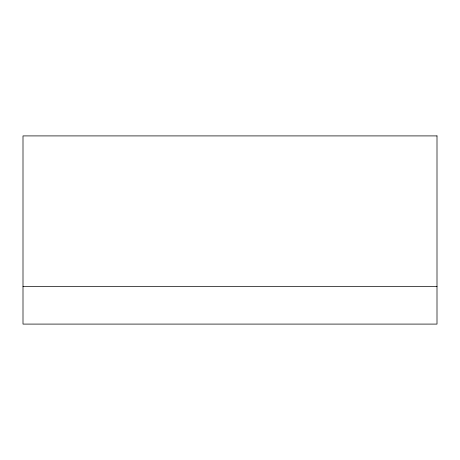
<?xml version="1.0" encoding="UTF-8"?>
<svg xmlns="http://www.w3.org/2000/svg" width="460" height="460" viewBox="0 0 460 460"><rect width="100%" height="100%" fill="white"/><g stroke="black" fill="none" stroke-linecap="round" stroke-linejoin="round"><path stroke-width="0.69" d="M23 286.453L437 286.453M437 135.907L23 135.907L23 324.093L437 324.093L437 135.907"/></g></svg>
